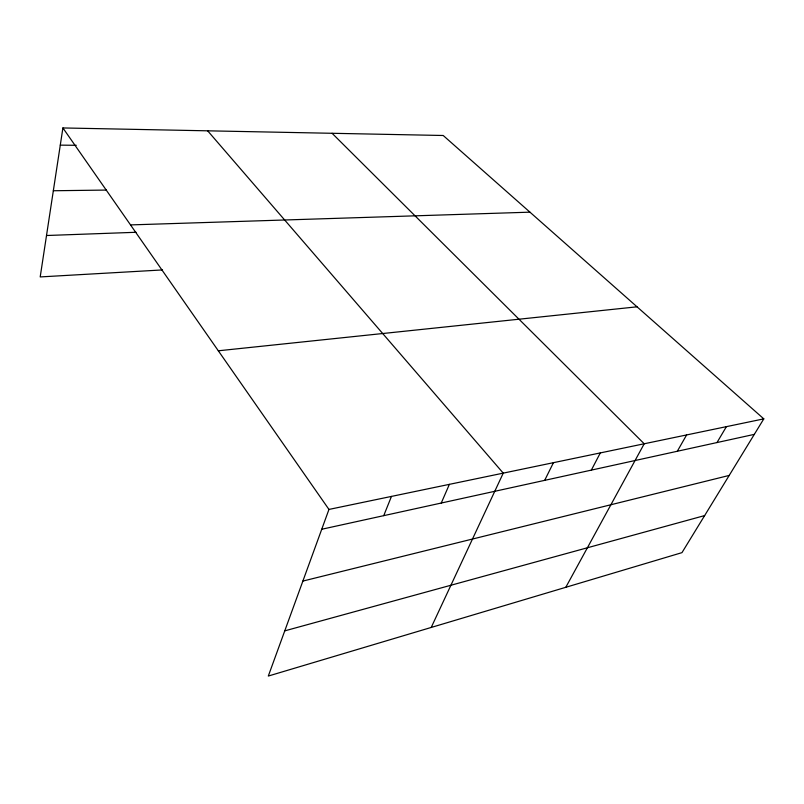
<?xml version="1.0" encoding="UTF-8"?>
<svg xmlns="http://www.w3.org/2000/svg" width="804" height="804" viewBox="0 0 804 804"><rect width="100%" height="100%" fill="white"/><g stroke="black" fill="none" stroke-linecap="round" stroke-linejoin="round"><path stroke-width="1.21" d="M62.903 127.947L328.957 509.434L268.305 676.053L681.973 552.639L763.8 418.864L443.205 135.494L62.903 127.947L40.2 276.928L162.519 269.923M383.729 515.655L391.458 496.42M441.255 503.033L449.386 484.35M431.215 627.452L503.244 473.134L207.663 130.821M544.68 480.35L553.433 462.682M591.342 470.119L600.317 452.913M565.795 587.302L644.215 443.778L332.082 133.283M677.31 451.265L686.606 434.944M716.987 442.562L726.394 426.663M284.747 630.869L704.636 515.585M302.877 581.071L729.208 475.425M321.741 529.253L754.313 434.371M328.957 509.434L763.8 418.864M218.316 350.795L637.029 306.816M46.511 235.512L136.037 232.286M130.529 224.909L529.947 212.166M53.335 190.749L106.48 190.066M60.29 145.132L76.279 145.303"/></g></svg>
